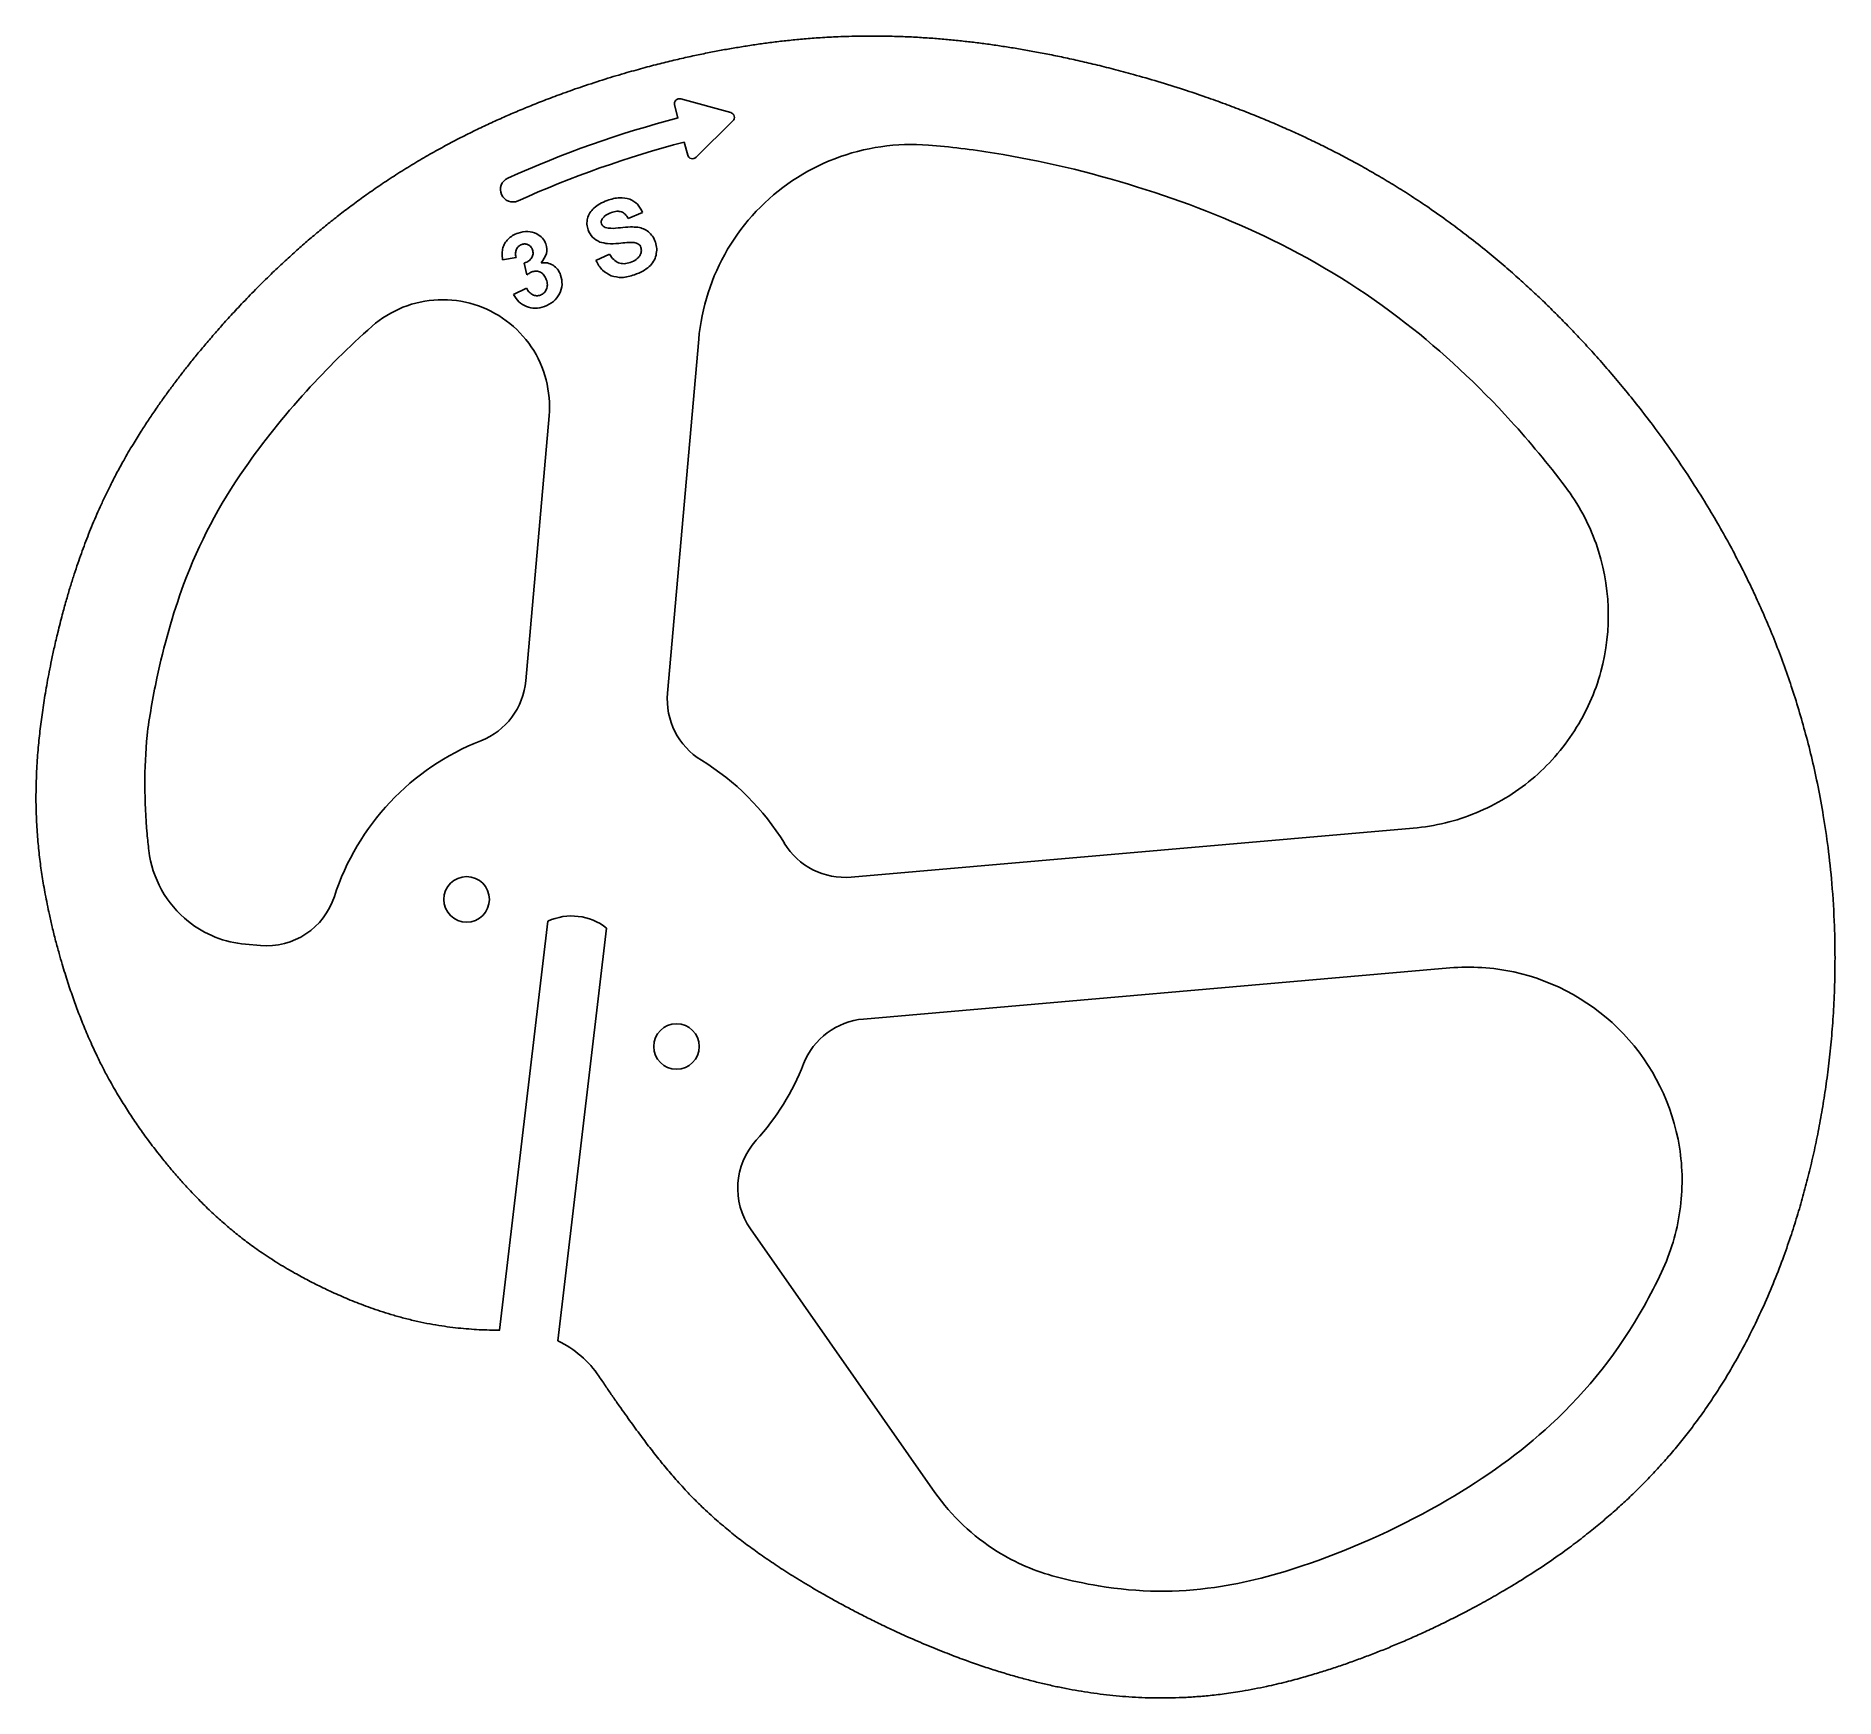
# Model space of a CAD drawing. Extents: x 345 to 597, y 90 to 323.
import ezdxf

# ---------------------------------------------------------------- set-up
doc = ezdxf.new("R2010")
doc.units = 0
doc.header["$LTSCALE"] = 12.7
doc.layers.add('VISIBLE', color=7, linetype='CONTINUOUS')

msp = doc.modelspace()

# ---------------------------------------------------------------- linework, layer by layer
at = {"layer": 'VISIBLE'}
for p, q in [((434.35, 313.57), (434.83, 311.74)), ((442.23, 312.5), (435.22, 314.42)), ((437.37, 306.21), (442.54, 311.32)), ((435.72, 308.36), (436.2, 306.53)), ((427.84, 297.64), (429.86, 298.46)), ((410.19, 291.83), (412.08, 292.15)), ((413.23, 291.36), (413.58, 289.7)), ((425.23, 292.61), (423.31, 291.71)), ((413.55, 287.83), (411.75, 286.94)), ((437.74, 280.65), (433.37, 230.95)), ((413.45, 232.7), (416.72, 269.91)), ((459.17, 205.13), (538.1, 212)), ((409.78, 141.5), (416.56, 198.95)), ((417.97, 140.02), (424.8, 197.98)), ((374.09, 195.7), (376.17, 195.51)), ((543.25, 192.37), (460.9, 185.2)), ((445.03, 155.72), (470.92, 118.71))]:
    msp.add_line(p, q, dxfattribs=at)
for centre in [(405.14, 202), (434.62, 181.34)]:
    msp.add_circle(centre, 3.2, dxfattribs=at)
for centre, radius, start, end in [((435.03, 313.74), 0.7, 74.6847, 194.6847), ((473.3, 164.95), 151.75, 104.6847, 114.2718), ((442.05, 311.82), 0.7, 314.6847, 74.6847), ((473.3, 164.95), 148.25, 104.6847, 114.2718), ((436.87, 306.71), 0.7, 194.6847, 314.6847), ((411.64, 301.69), 1.75, 114.2718, 294.2718), ((403.49, 233.58), 10, 291.3635, 354.9757), ((443.33, 230.08), 10, 174.9757, 238.5879), ((419.88, 191.67), 35, 111.3635, 162.1361), ((419.88, 191.67), 35, 31.3635, 58.5879), ((458.3, 215.09), 10, 211.3635, 274.9757), ((377.05, 205.48), 10, 264.9757, 342.1361), ((419.88, 191.67), 8, 52.0273, 114.5241), ((461.77, 175.24), 10, 94.9757, 158.5879), ((419.88, 191.67), 35, 317.8153, 338.5879), ((453.22, 161.45), 10, 137.8153, 214.9757), ((410.11, 235.52), 94.02, 269.3687, 269.8036), ((411.49, 126.71), 14.8, 34.0013, 64.0438)]:
    msp.add_arc(centre, radius, start, end, dxfattribs=at)
for points, knots in [([(409.07, 141.51), (408.59, 141.51), (408.11, 141.53), (407.64, 141.54), (407.15, 141.56), (406.67, 141.58), (406.19, 141.62), (405.69, 141.65), (405.2, 141.69), (404.71, 141.73), (404.2, 141.78), (403.7, 141.83), (403.2, 141.89), (402.67, 141.96), (402.15, 142.03), (401.64, 142.11), (401.09, 142.19), (400.54, 142.28), (400.01, 142.38), (399.43, 142.49), (398.86, 142.61), (398.29, 142.73), (397.71, 142.86), (397.13, 143), (396.55, 143.15), (395.99, 143.29), (395.44, 143.44), (394.9, 143.6), (394.38, 143.75), (393.88, 143.91), (393.37, 144.07), (392.9, 144.22), (392.43, 144.38), (391.97, 144.54), (391.53, 144.69), (391.09, 144.85), (390.65, 145.02), (390.23, 145.17), (389.81, 145.34), (389.4, 145.5), (389, 145.66), (388.61, 145.82), (388.21, 145.99), (387.83, 146.15), (387.45, 146.31), (387.08, 146.48), (386.71, 146.64), (386.35, 146.8), (385.99, 146.97), (385.64, 147.13), (385.29, 147.3), (384.95, 147.46), (384.6, 147.63), (384.27, 147.8), (383.93, 147.97), (383.6, 148.13), (383.27, 148.3), (382.94, 148.47), (382.61, 148.64), (382.29, 148.81), (381.97, 148.99), (381.64, 149.17), (381.31, 149.35), (380.99, 149.53), (380.64, 149.72), (380.29, 149.92), (379.94, 150.13), (379.56, 150.36), (379.17, 150.59), (378.78, 150.83), (378.37, 151.08), (377.96, 151.34), (377.55, 151.61), (377.18, 151.85), (376.81, 152.1), (376.43, 152.35), (376.09, 152.58), (375.75, 152.82), (375.41, 153.06), (375.1, 153.29), (374.78, 153.52), (374.47, 153.76), (374.17, 153.98), (373.88, 154.2), (373.58, 154.43), (373.3, 154.65), (373.03, 154.87), (372.75, 155.09), (372.48, 155.31), (372.22, 155.53), (371.95, 155.75), (371.69, 155.97), (371.43, 156.19), (371.17, 156.42), (370.91, 156.64), (370.64, 156.88), (370.38, 157.11), (370.11, 157.35), (369.85, 157.6), (369.58, 157.84), (369.31, 158.09), (369.04, 158.35), (368.77, 158.61), (368.5, 158.88), (368.22, 159.15), (367.95, 159.42), (367.66, 159.71), (367.37, 160.01), (367.08, 160.3), (366.76, 160.63), (366.45, 160.97), (366.13, 161.3), (365.76, 161.7), (365.39, 162.11), (365.02, 162.53), (364.57, 163.02), (364.14, 163.53), (363.7, 164.04), (363.35, 164.45), (363.01, 164.87), (362.66, 165.29), (362.37, 165.66), (362.07, 166.03), (361.78, 166.4), (361.52, 166.73), (361.26, 167.07), (361, 167.41), (360.76, 167.72), (360.53, 168.04), (360.29, 168.36), (360.07, 168.66), (359.85, 168.96), (359.64, 169.26), (359.43, 169.55), (359.22, 169.84), (359.02, 170.14), (358.81, 170.43), (358.61, 170.73), (358.41, 171.02), (358.21, 171.32), (358.01, 171.62), (357.81, 171.93), (357.61, 172.23), (357.41, 172.54), (357.22, 172.85), (357.02, 173.16), (356.82, 173.48), (356.62, 173.8), (356.42, 174.13), (356.22, 174.46), (356.03, 174.79), (355.82, 175.15), (355.61, 175.5), (355.41, 175.86), (355.19, 176.25), (354.96, 176.65), (354.75, 177.05), (354.48, 177.55), (354.21, 178.06), (353.95, 178.57), (353.67, 179.11), (353.41, 179.66), (353.14, 180.21), (352.93, 180.65), (352.73, 181.09), (352.52, 181.54), (352.35, 181.93), (352.17, 182.32), (352, 182.72), (351.84, 183.09), (351.69, 183.46), (351.53, 183.83), (351.39, 184.18), (351.24, 184.53), (351.1, 184.89), (350.97, 185.23), (350.83, 185.57), (350.7, 185.92), (350.57, 186.26), (350.44, 186.61), (350.31, 186.95), (350.18, 187.31), (350.05, 187.67), (349.92, 188.03), (349.79, 188.4), (349.66, 188.77), (349.53, 189.15), (349.4, 189.54), (349.27, 189.93), (349.14, 190.33), (349.01, 190.74), (348.87, 191.15), (348.74, 191.57), (348.61, 192.02), (348.47, 192.47), (348.34, 192.92), (348.19, 193.41), (348.05, 193.91), (347.91, 194.41), (347.74, 195), (347.58, 195.59), (347.42, 196.19), (347.26, 196.83), (347.09, 197.48), (346.94, 198.13), (346.8, 198.7), (346.67, 199.28), (346.54, 199.86), (346.43, 200.35), (346.33, 200.85), (346.23, 201.35), (346.14, 201.81), (346.05, 202.26), (345.96, 202.71), (345.88, 203.14), (345.81, 203.56), (345.73, 203.99), (345.67, 204.39), (345.6, 204.8), (345.54, 205.2), (345.47, 205.6), (345.42, 206), (345.36, 206.4), (345.3, 206.81), (345.25, 207.22), (345.2, 207.62), (345.15, 208.04), (345.1, 208.45), (345.06, 208.87), (345.01, 209.29), (344.97, 209.71), (344.93, 210.13), (344.9, 210.57), (344.86, 211.01), (344.83, 211.45), (344.8, 211.92), (344.77, 212.38), (344.75, 212.85), (344.72, 213.36), (344.7, 213.87), (344.69, 214.38), (344.67, 214.97), (344.66, 215.56), (344.66, 216.15), (344.66, 216.81), (344.67, 217.47), (344.68, 218.13), (344.7, 218.74), (344.72, 219.35), (344.75, 219.97), (344.78, 220.49), (344.81, 221.02), (344.84, 221.54), (344.88, 222.02), (344.91, 222.49), (344.96, 222.97), (344.99, 223.42), (345.04, 223.87), (345.08, 224.32), (345.12, 224.75), (345.17, 225.18), (345.22, 225.62), (345.27, 226.05), (345.32, 226.49), (345.38, 226.93), (345.44, 227.37), (345.5, 227.81), (345.56, 228.26), (345.62, 228.7), (345.69, 229.15), (345.76, 229.6), (345.83, 230.06), (345.9, 230.52), (345.98, 230.98), (346.06, 231.46), (346.14, 231.94), (346.23, 232.42), (346.32, 232.93), (346.42, 233.44), (346.52, 233.95), (346.62, 234.5), (346.73, 235.05), (346.85, 235.6), (346.97, 236.2), (347.1, 236.81), (347.24, 237.41), (347.4, 238.11), (347.56, 238.81), (347.73, 239.5), (347.93, 240.33), (348.14, 241.16), (348.36, 241.98), (348.53, 242.62), (348.71, 243.27), (348.89, 243.91), (349.06, 244.5), (349.23, 245.09), (349.41, 245.69), (349.57, 246.23), (349.74, 246.77), (349.91, 247.3), (350.08, 247.81), (350.24, 248.31), (350.41, 248.82), (350.57, 249.3), (350.74, 249.77), (350.91, 250.25), (351.07, 250.71), (351.24, 251.17), (351.41, 251.62), (351.58, 252.07), (351.75, 252.52), (351.92, 252.97), (352.1, 253.42), (352.28, 253.88), (352.47, 254.33), (352.66, 254.8), (352.86, 255.26), (353.05, 255.72), (353.26, 256.2), (353.47, 256.67), (353.68, 257.15), (353.91, 257.64), (354.13, 258.13), (354.36, 258.61), (354.61, 259.12), (354.86, 259.63), (355.11, 260.14), (355.4, 260.71), (355.69, 261.28), (355.99, 261.84), (356.31, 262.45), (356.64, 263.05), (356.98, 263.65), (357.4, 264.41), (357.84, 265.16), (358.29, 265.9), (358.66, 266.52), (359.04, 267.13), (359.43, 267.74), (359.76, 268.26), (360.09, 268.78), (360.44, 269.29), (360.77, 269.8), (361.12, 270.31), (361.47, 270.82), (361.79, 271.28), (362.11, 271.74), (362.44, 272.2), (362.76, 272.65), (363.08, 273.1), (363.42, 273.55), (363.74, 273.99), (364.07, 274.44), (364.41, 274.88), (364.74, 275.31), (365.07, 275.75), (365.41, 276.18), (365.76, 276.63), (366.11, 277.08), (366.47, 277.52), (366.84, 277.98), (367.22, 278.45), (367.6, 278.91), (368.01, 279.4), (368.43, 279.9), (368.85, 280.39), (369.29, 280.91), (369.74, 281.43), (370.19, 281.95), (370.68, 282.5), (371.16, 283.05), (371.66, 283.59), (372.2, 284.18), (372.74, 284.78), (373.3, 285.36), (373.94, 286.04), (374.58, 286.71), (375.24, 287.38), (375.96, 288.12), (376.7, 288.85), (377.45, 289.58), (378.05, 290.16), (378.65, 290.74), (379.26, 291.31), (379.81, 291.81), (380.36, 292.32), (380.91, 292.82), (381.44, 293.29), (381.98, 293.76), (382.51, 294.23), (383.04, 294.69), (383.58, 295.14), (384.12, 295.59), (384.65, 296.04), (385.18, 296.48), (385.72, 296.91), (386.27, 297.35), (386.82, 297.79), (387.38, 298.22), (387.97, 298.68), (388.56, 299.12), (389.15, 299.56), (389.78, 300.03), (390.41, 300.49), (391.05, 300.94), (391.72, 301.42), (392.4, 301.89), (393.08, 302.35), (393.78, 302.82), (394.5, 303.29), (395.22, 303.75), (395.96, 304.23), (396.7, 304.69), (397.45, 305.14), (398.2, 305.6), (398.95, 306.04), (399.71, 306.48), (400.44, 306.9), (401.18, 307.31), (401.93, 307.71), (402.63, 308.1), (403.34, 308.47), (404.06, 308.84), (404.74, 309.19), (405.43, 309.54), (406.12, 309.88), (406.78, 310.2), (407.46, 310.52), (408.13, 310.84), (408.79, 311.15), (409.46, 311.45), (410.13, 311.75), (410.79, 312.04), (411.46, 312.33), (412.13, 312.62), (412.8, 312.9), (413.48, 313.18), (414.16, 313.46), (414.88, 313.75), (415.6, 314.03), (416.33, 314.31), (417.13, 314.62), (417.92, 314.91), (418.72, 315.2), (419.62, 315.53), (420.52, 315.85), (421.43, 316.15), (422.48, 316.51), (423.54, 316.85), (424.6, 317.19), (425.61, 317.5), (426.63, 317.81), (427.65, 318.1), (428.51, 318.35), (429.37, 318.59), (430.23, 318.82), (431.01, 319.03), (431.79, 319.23), (432.58, 319.43), (433.31, 319.61), (434.05, 319.79), (434.79, 319.96), (435.5, 320.13), (436.21, 320.29), (436.92, 320.44), (437.6, 320.59), (438.28, 320.73), (438.96, 320.87), (439.61, 321), (440.26, 321.12), (440.91, 321.24), (441.54, 321.36), (442.18, 321.47), (442.81, 321.58), (443.42, 321.68), (444.04, 321.78), (444.66, 321.88), (445.29, 321.98), (445.92, 322.07), (446.54, 322.16), (447.19, 322.25), (447.83, 322.33), (448.48, 322.41), (449.14, 322.49), (449.81, 322.57), (450.47, 322.63), (451.17, 322.71), (451.87, 322.77), (452.57, 322.83), (453.32, 322.9), (454.07, 322.96), (454.82, 323.01), (455.65, 323.06), (456.48, 323.11), (457.32, 323.14), (458.33, 323.19), (459.35, 323.22), (460.37, 323.23), (461.46, 323.25), (462.55, 323.25), (463.65, 323.23), (464.49, 323.22), (465.33, 323.2), (466.17, 323.17), (466.94, 323.14), (467.7, 323.11), (468.47, 323.06), (469.19, 323.02), (469.91, 322.97), (470.64, 322.92), (471.32, 322.87), (472, 322.81), (472.69, 322.75), (473.34, 322.69), (474, 322.62), (474.66, 322.55), (475.3, 322.48), (475.94, 322.41), (476.59, 322.33), (477.23, 322.25), (477.87, 322.16), (478.52, 322.08), (479.17, 321.99), (479.81, 321.89), (480.46, 321.79), (481.11, 321.7), (481.76, 321.59), (482.42, 321.48), (483.08, 321.37), (483.75, 321.26), (484.42, 321.14), (485.11, 321.01), (485.8, 320.88), (486.5, 320.75), (487.23, 320.6), (487.96, 320.46), (488.69, 320.3), (489.45, 320.14), (490.22, 319.98), (490.99, 319.8), (491.8, 319.62), (492.61, 319.43), (493.42, 319.24), (494.27, 319.03), (495.13, 318.82), (495.99, 318.6), (496.93, 318.35), (497.86, 318.1), (498.8, 317.84), (499.94, 317.53), (501.09, 317.2), (502.23, 316.85), (503.44, 316.49), (504.64, 316.12), (505.85, 315.72), (506.89, 315.39), (507.93, 315.04), (508.96, 314.68), (509.86, 314.36), (510.76, 314.04), (511.66, 313.71), (512.48, 313.41), (513.29, 313.1), (514.1, 312.78), (514.86, 312.49), (515.62, 312.19), (516.37, 311.88), (517.09, 311.59), (517.8, 311.29), (518.51, 310.99), (519.22, 310.69), (519.91, 310.38), (520.61, 310.07), (521.29, 309.77), (521.98, 309.46), (522.66, 309.14), (523.33, 308.82), (524, 308.5), (524.67, 308.18), (525.35, 307.85), (526.02, 307.51), (526.69, 307.17), (527.38, 306.82), (528.07, 306.46), (528.75, 306.1), (529.46, 305.72), (530.17, 305.34), (530.87, 304.95), (531.6, 304.54), (532.32, 304.13), (533.04, 303.71), (533.79, 303.27), (534.53, 302.83), (535.26, 302.38), (536.03, 301.91), (536.8, 301.43), (537.55, 300.94), (538.37, 300.41), (539.18, 299.87), (539.99, 299.33), (540.91, 298.7), (541.82, 298.06), (542.73, 297.4), (543.8, 296.63), (544.87, 295.83), (545.92, 295.02), (546.77, 294.36), (547.62, 293.68), (548.46, 293), (549.22, 292.37), (549.98, 291.74), (550.73, 291.1), (551.42, 290.51), (552.1, 289.91), (552.78, 289.3), (553.42, 288.74), (554.05, 288.16), (554.68, 287.58), (555.29, 287.01), (555.9, 286.43), (556.51, 285.85), (557.11, 285.27), (557.7, 284.68), (558.29, 284.09), (558.88, 283.51), (559.46, 282.91), (560.04, 282.31), (560.64, 281.7), (561.23, 281.07), (561.81, 280.45), (562.42, 279.79), (563.02, 279.13), (563.62, 278.47), (564.26, 277.75), (564.89, 277.03), (565.52, 276.3), (566.17, 275.55), (566.81, 274.79), (567.44, 274.03), (568.11, 273.22), (568.77, 272.41), (569.42, 271.59), (570.12, 270.7), (570.81, 269.81), (571.49, 268.91), (572.25, 267.89), (573, 266.87), (573.74, 265.84), (574.62, 264.6), (575.49, 263.34), (576.34, 262.07), (577.17, 260.82), (577.97, 259.56), (578.76, 258.29), (579.4, 257.26), (580.02, 256.22), (580.63, 255.17), (581.19, 254.22), (581.73, 253.27), (582.26, 252.3), (582.76, 251.38), (583.26, 250.45), (583.74, 249.52), (584.21, 248.62), (584.67, 247.71), (585.11, 246.8), (585.56, 245.88), (586, 244.95), (586.42, 244.02), (586.86, 243.06), (587.28, 242.1), (587.7, 241.14), (588.12, 240.15), (588.53, 239.16), (588.92, 238.16), (589.33, 237.14), (589.72, 236.11), (590.09, 235.09), (590.47, 234.04), (590.84, 232.98), (591.19, 231.92), (591.56, 230.83), (591.9, 229.74), (592.24, 228.64), (592.58, 227.5), (592.9, 226.35), (593.21, 225.21), (593.53, 224.01), (593.84, 222.81), (594.12, 221.61), (594.42, 220.35), (594.69, 219.09), (594.95, 217.82), (595.22, 216.47), (595.47, 215.12), (595.69, 213.76), (595.94, 212.28), (596.16, 210.8), (596.35, 209.31), (596.56, 207.62), (596.74, 205.93), (596.89, 204.23), (597.06, 202.23), (597.18, 200.23), (597.25, 198.22), (597.3, 196.74), (597.33, 195.25), (597.33, 193.77), (597.33, 192.31), (597.31, 190.85), (597.26, 189.38), (597.21, 188.12), (597.15, 186.85), (597.07, 185.58), (596.99, 184.38), (596.9, 183.19), (596.78, 181.99), (596.68, 180.85), (596.56, 179.71), (596.42, 178.57), (596.29, 177.48), (596.14, 176.38), (595.98, 175.29), (595.82, 174.23), (595.66, 173.18), (595.47, 172.12), (595.29, 171.09), (595.1, 170.07), (594.9, 169.04), (594.7, 168.04), (594.49, 167.04), (594.26, 166.04), (594.04, 165.06), (593.81, 164.09), (593.57, 163.12), (593.33, 162.18), (593.08, 161.24), (592.82, 160.3), (592.56, 159.37), (592.29, 158.44), (592.01, 157.51), (591.71, 156.54), (591.4, 155.56), (591.08, 154.6), (590.73, 153.56), (590.37, 152.52), (589.99, 151.49), (589.56, 150.32), (589.1, 149.16), (588.63, 148.01), (588.15, 146.83), (587.64, 145.66), (587.12, 144.5), (586.62, 143.41), (586.1, 142.32), (585.56, 141.25), (585.09, 140.31), (584.61, 139.39), (584.11, 138.48), (583.64, 137.63), (583.17, 136.79), (582.68, 135.96), (582.22, 135.17), (581.74, 134.4), (581.26, 133.63), (580.79, 132.89), (580.32, 132.17), (579.83, 131.45), (579.36, 130.75), (578.88, 130.06), (578.39, 129.38), (577.91, 128.72), (577.42, 128.06), (576.92, 127.41), (576.43, 126.78), (575.93, 126.15), (575.43, 125.53), (574.93, 124.93), (574.43, 124.33), (573.92, 123.75), (573.43, 123.18), (572.92, 122.61), (572.41, 122.05), (571.91, 121.51), (571.41, 120.97), (570.89, 120.44), (570.38, 119.91), (569.86, 119.39), (569.33, 118.87), (568.79, 118.34), (568.24, 117.82), (567.69, 117.31), (567.12, 116.79), (566.55, 116.27), (565.97, 115.77), (565.38, 115.24), (564.77, 114.73), (564.16, 114.22), (563.52, 113.68), (562.86, 113.16), (562.2, 112.64), (561.48, 112.08), (560.76, 111.52), (560.03, 110.98), (559.19, 110.37), (558.34, 109.76), (557.49, 109.17), (556.22, 108.29), (554.93, 107.45), (553.62, 106.63), (552.71, 106.06), (551.8, 105.5), (550.87, 104.96), (550.08, 104.49), (549.28, 104.03), (548.48, 103.58), (547.69, 103.14), (546.9, 102.71), (546.1, 102.29), (545.38, 101.91), (544.65, 101.53), (543.92, 101.16), (543.22, 100.81), (542.52, 100.46), (541.81, 100.12), (541.13, 99.79), (540.45, 99.47), (539.77, 99.16), (539.11, 98.85), (538.46, 98.56), (537.8, 98.27), (537.16, 97.99), (536.53, 97.71), (535.89, 97.45), (535.28, 97.19), (534.66, 96.93), (534.05, 96.68), (533.44, 96.44), (532.84, 96.2), (532.23, 95.97), (531.62, 95.73), (531.01, 95.5), (530.41, 95.28), (529.79, 95.05), (529.18, 94.83), (528.56, 94.62), (527.94, 94.4), (527.32, 94.19), (526.7, 93.99), (526.06, 93.78), (525.42, 93.58), (524.78, 93.38), (524.07, 93.17), (523.37, 92.96), (522.66, 92.76), (521.87, 92.54), (521.08, 92.33), (520.29, 92.13), (519.36, 91.89), (518.42, 91.67), (517.48, 91.47), (516.35, 91.23), (515.21, 91.01), (514.07, 90.82), (513.23, 90.67), (512.38, 90.55), (511.53, 90.43), (510.78, 90.33), (510.03, 90.25), (509.29, 90.17), (508.59, 90.11), (507.9, 90.05), (507.2, 90), (506.54, 89.96), (505.87, 89.92), (505.21, 89.9), (504.56, 89.87), (503.92, 89.86), (503.27, 89.85), (502.65, 89.85), (502.02, 89.85), (501.38, 89.86), (500.77, 89.88), (500.15, 89.9), (499.53, 89.93), (498.93, 89.96), (498.32, 90), (497.72, 90.04), (497.12, 90.09), (496.52, 90.14), (495.92, 90.2), (495.32, 90.26), (494.73, 90.33), (494.13, 90.4), (493.55, 90.48), (492.96, 90.56), (492.37, 90.65), (491.79, 90.74), (491.21, 90.84), (490.62, 90.94), (490.05, 91.04), (489.48, 91.15), (488.9, 91.26), (488.32, 91.38), (487.74, 91.5), (487.16, 91.63), (486.58, 91.76), (485.99, 91.9), (485.41, 92.04), (484.81, 92.18), (484.22, 92.34), (483.62, 92.5), (483.01, 92.66), (482.4, 92.83), (481.78, 93.01), (481.14, 93.19), (480.5, 93.39), (479.86, 93.58), (479.18, 93.8), (478.51, 94.01), (477.83, 94.24), (477.11, 94.48), (476.38, 94.73), (475.66, 94.99), (474.87, 95.27), (474.09, 95.56), (473.31, 95.86), (472.41, 96.21), (471.51, 96.56), (470.62, 96.93), (469.66, 97.32), (468.71, 97.72), (467.77, 98.14), (466.95, 98.5), (466.14, 98.86), (465.33, 99.24), (464.64, 99.56), (463.95, 99.89), (463.27, 100.21), (462.64, 100.52), (462.02, 100.82), (461.41, 101.13), (460.83, 101.42), (460.25, 101.72), (459.68, 102.01), (459.14, 102.3), (458.6, 102.59), (458.07, 102.87), (457.55, 103.15), (457.04, 103.43), (456.54, 103.71), (456.05, 103.98), (455.57, 104.25), (455.1, 104.52), (454.64, 104.78), (454.19, 105.04), (453.74, 105.3), (453.31, 105.56), (452.88, 105.81), (452.47, 106.07), (452.06, 106.31), (451.66, 106.56), (451.26, 106.81), (450.87, 107.05), (450.49, 107.29), (450.12, 107.52), (449.75, 107.76), (449.38, 108), (449.02, 108.23), (448.67, 108.47), (448.31, 108.7), (447.97, 108.94), (447.62, 109.17), (447.28, 109.4), (446.94, 109.64), (446.6, 109.87), (446.27, 110.1), (445.95, 110.33), (445.62, 110.57), (445.3, 110.8), (444.99, 111.03), (444.67, 111.26), (444.36, 111.5), (444.05, 111.73), (443.73, 111.97), (443.42, 112.21), (443.11, 112.45), (442.79, 112.7), (442.47, 112.96), (442.16, 113.21), (441.83, 113.48), (441.51, 113.74), (441.2, 114.01), (440.87, 114.28), (440.54, 114.56), (440.22, 114.84), (439.88, 115.14), (439.55, 115.44), (439.23, 115.74), (438.87, 116.06), (438.53, 116.39), (438.19, 116.71), (437.77, 117.11), (437.36, 117.51), (436.97, 117.92), (436.59, 118.3), (436.22, 118.69), (435.86, 119.08), (435.55, 119.41), (435.24, 119.74), (434.94, 120.07), (434.68, 120.37), (434.41, 120.67), (434.15, 120.98), (433.9, 121.27), (433.64, 121.57), (433.39, 121.86), (433.15, 122.15), (432.91, 122.45), (432.66, 122.75), (432.43, 123.04), (432.19, 123.33), (431.95, 123.63), (431.71, 123.93), (431.47, 124.23), (431.23, 124.54), (431, 124.85), (430.76, 125.16), (430.52, 125.47), (430.27, 125.79), (430.03, 126.12), (429.78, 126.45), (429.53, 126.78), (429.28, 127.13), (429.02, 127.47), (428.76, 127.83), (428.5, 128.19), (428.23, 128.56), (427.96, 128.93), (427.69, 129.31), (427.42, 129.69), (427.14, 130.08), (426.86, 130.48), (426.58, 130.88), (426.28, 131.3), (425.99, 131.73), (425.69, 132.16), (425.38, 132.6), (425.08, 133.05), (424.76, 133.51), (424.44, 133.99), (424.11, 134.47), (423.77, 134.97), (423.77, 134.97), (423.76, 134.98), (423.76, 134.99)], [-33.693498, -33.693498, -33.693498, -33.693498, -33.606917, -33.606917, -33.606917, -33.517676, -33.517676, -33.517676, -33.425251, -33.425251, -33.425251, -33.328901, -33.328901, -33.328901, -33.227551, -33.227551, -33.227551, -33.119695, -33.119695, -33.119695, -33.004128, -33.004128, -33.004128, -32.883716, -32.883716, -32.883716, -32.766971, -32.766971, -32.766971, -32.657123, -32.657123, -32.657123, -32.553998, -32.553998, -32.553998, -32.455386, -32.455386, -32.455386, -32.360507, -32.360507, -32.360507, -32.268925, -32.268925, -32.268925, -32.180422, -32.180422, -32.180422, -32.094566, -32.094566, -32.094566, -32.010948, -32.010948, -32.010948, -31.928949, -31.928949, -31.928949, -31.848255, -31.848255, -31.848255, -31.768764, -31.768764, -31.768764, -31.688429, -31.688429, -31.688429, -31.60169, -31.60169, -31.60169, -31.504855, -31.504855, -31.504855, -31.401886, -31.401886, -31.401886, -31.307789, -31.307789, -31.307789, -31.221914, -31.221914, -31.221914, -31.142023, -31.142023, -31.142023, -31.067538, -31.067538, -31.067538, -30.99698, -30.99698, -30.99698, -30.929367, -30.929367, -30.929367, -30.863182, -30.863182, -30.863182, -30.796293, -30.796293, -30.796293, -30.728344, -30.728344, -30.728344, -30.659229, -30.659229, -30.659229, -30.588354, -30.588354, -30.588354, -30.513143, -30.513143, -30.513143, -30.430529, -30.430529, -30.430529, -30.33216, -30.33216, -30.33216, -30.213675, -30.213675, -30.213675, -30.117876, -30.117876, -30.117876, -30.034572, -30.034572, -30.034572, -29.959263, -29.959263, -29.959263, -29.889152, -29.889152, -29.889152, -29.822602, -29.822602, -29.822602, -29.758294, -29.758294, -29.758294, -29.693669, -29.693669, -29.693669, -29.627875, -29.627875, -29.627875, -29.560775, -29.560775, -29.560775, -29.492143, -29.492143, -29.492143, -29.42058, -29.42058, -29.42058, -29.343943, -29.343943, -29.343943, -29.258994, -29.258994, -29.258994, -29.15185, -29.15185, -29.15185, -29.037976, -29.037976, -29.037976, -28.947145, -28.947145, -28.947145, -28.867214, -28.867214, -28.867214, -28.793733, -28.793733, -28.793733, -28.724434, -28.724434, -28.724434, -28.658136, -28.658136, -28.658136, -28.592364, -28.592364, -28.592364, -28.524973, -28.524973, -28.524973, -28.455612, -28.455612, -28.455612, -28.383886, -28.383886, -28.383886, -28.308945, -28.308945, -28.308945, -28.229077, -28.229077, -28.229077, -28.141507, -28.141507, -28.141507, -28.038073, -28.038073, -28.038073, -27.926586, -27.926586, -27.926586, -27.827976, -27.827976, -27.827976, -27.742697, -27.742697, -27.742697, -27.665333, -27.665333, -27.665333, -27.592845, -27.592845, -27.592845, -27.523736, -27.523736, -27.523736, -27.455193, -27.455193, -27.455193, -27.385425, -27.385425, -27.385425, -27.314277, -27.314277, -27.314277, -27.241557, -27.241557, -27.241557, -27.165977, -27.165977, -27.165977, -27.085485, -27.085485, -27.085485, -26.99749, -26.99749, -26.99749, -26.896117, -26.896117, -26.896117, -26.783166, -26.783166, -26.783166, -26.678545, -26.678545, -26.678545, -26.590019, -26.590019, -26.590019, -26.510266, -26.510266, -26.510266, -26.435766, -26.435766, -26.435766, -26.364422, -26.364422, -26.364422, -26.293131, -26.293131, -26.293131, -26.221429, -26.221429, -26.221429, -26.149306, -26.149306, -26.149306, -26.07633, -26.07633, -26.07633, -26.000462, -26.000462, -26.000462, -25.920508, -25.920508, -25.920508, -25.834729, -25.834729, -25.834729, -25.740788, -25.740788, -25.740788, -25.632947, -25.632947, -25.632947, -25.505152, -25.505152, -25.505152, -25.405523, -25.405523, -25.405523, -25.313067, -25.313067, -25.313067, -25.228464, -25.228464, -25.228464, -25.148629, -25.148629, -25.148629, -25.07226, -25.07226, -25.07226, -24.998608, -24.998608, -24.998608, -24.925547, -24.925547, -24.925547, -24.850625, -24.850625, -24.850625, -24.773475, -24.773475, -24.773475, -24.69364, -24.69364, -24.69364, -24.61036, -24.61036, -24.61036, -24.522473, -24.522473, -24.522473, -24.423309, -24.423309, -24.423309, -24.3167, -24.3167, -24.3167, -24.182062, -24.182062, -24.182062, -24.070925, -24.070925, -24.070925, -23.976135, -23.976135, -23.976135, -23.882479, -23.882479, -23.882479, -23.797608, -23.797608, -23.797608, -23.714205, -23.714205, -23.714205, -23.632068, -23.632068, -23.632068, -23.550908, -23.550908, -23.550908, -23.46774, -23.46774, -23.46774, -23.381273, -23.381273, -23.381273, -23.28822, -23.28822, -23.28822, -23.190406, -23.190406, -23.190406, -23.086591, -23.086591, -23.086591, -22.973651, -22.973651, -22.973651, -22.843607, -22.843607, -22.843607, -22.699977, -22.699977, -22.699977, -22.585008, -22.585008, -22.585008, -22.482724, -22.482724, -22.482724, -22.385154, -22.385154, -22.385154, -22.28931, -22.28931, -22.28931, -22.194776, -22.194776, -22.194776, -22.098483, -22.098483, -22.098483, -21.997661, -21.997661, -21.997661, -21.891162, -21.891162, -21.891162, -21.779516, -21.779516, -21.779516, -21.663679, -21.663679, -21.663679, -21.545224, -21.545224, -21.545224, -21.427475, -21.427475, -21.427475, -21.314145, -21.314145, -21.314145, -21.206838, -21.206838, -21.206838, -21.104846, -21.104846, -21.104846, -21.006515, -21.006515, -21.006515, -20.91005, -20.91005, -20.91005, -20.815191, -20.815191, -20.815191, -20.719533, -20.719533, -20.719533, -20.618282, -20.618282, -20.618282, -20.508222, -20.508222, -20.508222, -20.384868, -20.384868, -20.384868, -20.241525, -20.241525, -20.241525, -20.104815, -20.104815, -20.104815, -19.989786, -19.989786, -19.989786, -19.885142, -19.885142, -19.885142, -19.786409, -19.786409, -19.786409, -19.691961, -19.691961, -19.691961, -19.601205, -19.601205, -19.601205, -19.513934, -19.513934, -19.513934, -19.429503, -19.429503, -19.429503, -19.346587, -19.346587, -19.346587, -19.262232, -19.262232, -19.262232, -19.175513, -19.175513, -19.175513, -19.085911, -19.085911, -19.085911, -18.99185, -18.99185, -18.99185, -18.890943, -18.890943, -18.890943, -18.778858, -18.778858, -18.778858, -18.642411, -18.642411, -18.642411, -18.496767, -18.496767, -18.496767, -18.385533, -18.385533, -18.385533, -18.284835, -18.284835, -18.284835, -18.190983, -18.190983, -18.190983, -18.102668, -18.102668, -18.102668, -18.0184, -18.0184, -18.0184, -17.936756, -17.936756, -17.936756, -17.85568, -17.85568, -17.85568, -17.774823, -17.774823, -17.774823, -17.694114, -17.694114, -17.694114, -17.61211, -17.61211, -17.61211, -17.527294, -17.527294, -17.527294, -17.438949, -17.438949, -17.438949, -17.346442, -17.346442, -17.346442, -17.249688, -17.249688, -17.249688, -17.147358, -17.147358, -17.147358, -17.036111, -17.036111, -17.036111, -16.90032, -16.90032, -16.90032, -16.756973, -16.756973, -16.756973, -16.632988, -16.632988, -16.632988, -16.524694, -16.524694, -16.524694, -16.426049, -16.426049, -16.426049, -16.333681, -16.333681, -16.333681, -16.245388, -16.245388, -16.245388, -16.158386, -16.158386, -16.158386, -16.072177, -16.072177, -16.072177, -15.986603, -15.986603, -15.986603, -15.899514, -15.899514, -15.899514, -15.809455, -15.809455, -15.809455, -15.715716, -15.715716, -15.715716, -15.618139, -15.618139, -15.618139, -15.516628, -15.516628, -15.516628, -15.410029, -15.410029, -15.410029, -15.294967, -15.294967, -15.294967, -15.162622, -15.162622, -15.162622, -15.005234, -15.005234, -15.005234, -14.876826, -14.876826, -14.876826, -14.760601, -14.760601, -14.760601, -14.653329, -14.653329, -14.653329, -14.553061, -14.553061, -14.553061, -14.454887, -14.454887, -14.454887, -14.357829, -14.357829, -14.357829, -14.261445, -14.261445, -14.261445, -14.162523, -14.162523, -14.162523, -14.059946, -14.059946, -14.059946, -13.950102, -13.950102, -13.950102, -13.837186, -13.837186, -13.837186, -13.718748, -13.718748, -13.718748, -13.591356, -13.591356, -13.591356, -13.448772, -13.448772, -13.448772, -13.277929, -13.277929, -13.277929, -13.110676, -13.110676, -13.110676, -12.975549, -12.975549, -12.975549, -12.852789, -12.852789, -12.852789, -12.735631, -12.735631, -12.735631, -12.6221, -12.6221, -12.6221, -12.507691, -12.507691, -12.507691, -12.390236, -12.390236, -12.390236, -12.269789, -12.269789, -12.269789, -12.146981, -12.146981, -12.146981, -12.021477, -12.021477, -12.021477, -11.892198, -11.892198, -11.892198, -11.758219, -11.758219, -11.758219, -11.618803, -11.618803, -11.618803, -11.472631, -11.472631, -11.472631, -11.317065, -11.317065, -11.317065, -11.14753, -11.14753, -11.14753, -10.955007, -10.955007, -10.955007, -10.727859, -10.727859, -10.727859, -10.560137, -10.560137, -10.560137, -10.395135, -10.395135, -10.395135, -10.251841, -10.251841, -10.251841, -10.116788, -10.116788, -10.116788, -9.987878, -9.987878, -9.987878, -9.863937, -9.863937, -9.863937, -9.743871, -9.743871, -9.743871, -9.626636, -9.626636, -9.626636, -9.511877, -9.511877, -9.511877, -9.400064, -9.400064, -9.400064, -9.291075, -9.291075, -9.291075, -9.182635, -9.182635, -9.182635, -9.068437, -9.068437, -9.068437, -8.945547, -8.945547, -8.945547, -8.805587, -8.805587, -8.805587, -8.662679, -8.662679, -8.662679, -8.527324, -8.527324, -8.527324, -8.409865, -8.409865, -8.409865, -8.301009, -8.301009, -8.301009, -8.198325, -8.198325, -8.198325, -8.100143, -8.100143, -8.100143, -8.005031, -8.005031, -8.005031, -7.912359, -7.912359, -7.912359, -7.821858, -7.821858, -7.821858, -7.733958, -7.733958, -7.733958, -7.64846, -7.64846, -7.64846, -7.56498, -7.56498, -7.56498, -7.481503, -7.481503, -7.481503, -7.396496, -7.396496, -7.396496, -7.309771, -7.309771, -7.309771, -7.220492, -7.220492, -7.220492, -7.126065, -7.126065, -7.126065, -7.023864, -7.023864, -7.023864, -6.907253, -6.907253, -6.907253, -6.734243, -6.734243, -6.734243, -6.614001, -6.614001, -6.614001, -6.510657, -6.510657, -6.510657, -6.408928, -6.408928, -6.408928, -6.31632, -6.31632, -6.31632, -6.22755, -6.22755, -6.22755, -6.141824, -6.141824, -6.141824, -6.059404, -6.059404, -6.059404, -5.980017, -5.980017, -5.980017, -5.90309, -5.90309, -5.90309, -5.827735, -5.827735, -5.827735, -5.751899, -5.751899, -5.751899, -5.675396, -5.675396, -5.675396, -5.59819, -5.59819, -5.59819, -5.518932, -5.518932, -5.518932, -5.431294, -5.431294, -5.431294, -5.333853, -5.333853, -5.333853, -5.218301, -5.218301, -5.218301, -5.079201, -5.079201, -5.079201, -4.976067, -4.976067, -4.976067, -4.885768, -4.885768, -4.885768, -4.802296, -4.802296, -4.802296, -4.723134, -4.723134, -4.723134, -4.646804, -4.646804, -4.646804, -4.572731, -4.572731, -4.572731, -4.500583, -4.500583, -4.500583, -4.430261, -4.430261, -4.430261, -4.361038, -4.361038, -4.361038, -4.292897, -4.292897, -4.292897, -4.22582, -4.22582, -4.22582, -4.159792, -4.159792, -4.159792, -4.094795, -4.094795, -4.094795, -4.029663, -4.029663, -4.029663, -3.963892, -3.963892, -3.963892, -3.897202, -3.897202, -3.897202, -3.828389, -3.828389, -3.828389, -3.756526, -3.756526, -3.756526, -3.680603, -3.680603, -3.680603, -3.598969, -3.598969, -3.598969, -3.509795, -3.509795, -3.509795, -3.406716, -3.406716, -3.406716, -3.295621, -3.295621, -3.295621, -3.198449, -3.198449, -3.198449, -3.114436, -3.114436, -3.114436, -3.037011, -3.037011, -3.037011, -2.963375, -2.963375, -2.963375, -2.892517, -2.892517, -2.892517, -2.823902, -2.823902, -2.823902, -2.757232, -2.757232, -2.757232, -2.692717, -2.692717, -2.692717, -2.630085, -2.630085, -2.630085, -2.569047, -2.569047, -2.569047, -2.509382, -2.509382, -2.509382, -2.450384, -2.450384, -2.450384, -2.391257, -2.391257, -2.391257, -2.331988, -2.331988, -2.331988, -2.272573, -2.272573, -2.272573, -2.213004, -2.213004, -2.213004, -2.152377, -2.152377, -2.152377, -2.089782, -2.089782, -2.089782, -2.023278, -2.023278, -2.023278, -1.953277, -1.953277, -1.953277, -1.879248, -1.879248, -1.879248, -1.800417, -1.800417, -1.800417, -1.714175, -1.714175, -1.714175, -1.608605, -1.608605, -1.608605, -1.508067, -1.508067, -1.508067, -1.423009, -1.423009, -1.423009, -1.347242, -1.347242, -1.347242, -1.274264, -1.274264, -1.274264, -1.203009, -1.203009, -1.203009, -1.133257, -1.133257, -1.133257, -1.062428, -1.062428, -1.062428, -0.992091, -0.992091, -0.992091, -0.920045, -0.920045, -0.920045, -0.84601, -0.84601, -0.84601, -0.769926, -0.769926, -0.769926, -0.692338, -0.692338, -0.692338, -0.613139, -0.613139, -0.613139, -0.530968, -0.530968, -0.530968, -0.446009, -0.446009, -0.446009, -0.357268, -0.357268, -0.357268, -0.355798, -0.355798, -0.355798, -0.355798]), ([(470.01, 307.92), (465.56, 308.28), (461.03, 307.62), (456.86, 306.02), (452.69, 304.42), (448.89, 301.87), (445.82, 298.63), (442.76, 295.39), (440.43, 291.45), (439.06, 287.2), (438.38, 285.07), (437.93, 282.87), (437.74, 280.65)], [-4.702738, -4.702738, -4.702738, -4.702738, -3.359098, -3.359098, -3.359098, -2.015459, -2.015459, -2.015459, -0.67182, -0.67182, -0.67182, 0, 0, 0, 0]), ([(559.44, 259.97), (557.02, 263.17), (554.47, 266.25), (551.82, 269.16), (547.14, 274.29), (542.21, 278.9), (537.02, 282.94), (531.22, 287.45), (525.05, 291.3), (518.22, 294.63), (512.33, 297.51), (505.92, 300.01), (499.37, 302.04), (492.58, 304.16), (485.7, 305.77), (479.27, 306.8), (476.07, 307.31), (473, 307.69), (470.01, 307.92)], [0, 0, 0, 0, 0.110353, 0.110353, 0.110353, 0.304834, 0.304834, 0.304834, 0.521697, 0.521697, 0.521697, 0.709011, 0.709011, 0.709011, 0.903463, 0.903463, 0.903463, 1, 1, 1, 1]), ([(423.02, 299.09), (422.81, 298.87), (422.6, 298.66), (422.45, 298.4), (422.31, 298.16), (422.21, 297.89), (422.12, 297.62)], [-0.1857749, -0.1857749, -0.1857749, -0.1857749, -0.090155, -0.090155, -0.090155, 0, 0, 0, 0]), ([(424.89, 300.15), (424.53, 300.01), (424.17, 299.87), (423.84, 299.68), (423.55, 299.51), (423.29, 299.3), (423.02, 299.09)], [-0.2369136, -0.2369136, -0.2369136, -0.2369136, -0.1104781, -0.1104781, -0.1104781, 0, 0, 0, 0]), ([(424.2, 297.59), (424.36, 297.77), (424.52, 297.94), (424.71, 298.08), (424.93, 298.24), (425.2, 298.35), (425.47, 298.45)], [-0.1586553, -0.1586553, -0.1586553, -0.1586553, -0.0868735, -0.0868735, -0.0868735, 0, 0, 0, 0]), ([(428.06, 300.33), (427.58, 300.43), (427.11, 300.54), (426.64, 300.53), (426.05, 300.52), (425.47, 300.34), (424.89, 300.15)], [-0.3323438, -0.3323438, -0.3323438, -0.3323438, -0.1842559, -0.1842559, -0.1842559, 0, 0, 0, 0]), ([(425.47, 298.45), (425.73, 298.54), (425.99, 298.62), (426.25, 298.63), (426.46, 298.64), (426.67, 298.6), (426.88, 298.57)], [-0.1635164, -0.1635164, -0.1635164, -0.1635164, -0.0719525, -0.0719525, -0.0719525, 0, 0, 0, 0]), ([(426.88, 298.57), (427.07, 298.47), (427.25, 298.37), (427.4, 298.24), (427.58, 298.08), (427.71, 297.86), (427.84, 297.64)], [-0.1397451, -0.1397451, -0.1397451, -0.1397451, -0.076793, -0.076793, -0.076793, 0, 0, 0, 0]), ([(429.86, 298.46), (429.65, 298.88), (429.25, 299.7), (428.45, 300.12), (428.06, 300.33)], [0, 0, 0, 0, 0.512813, 1, 1, 1, 1]), ([(414.99, 295.47), (414.57, 295.63), (414.16, 295.78), (413.74, 295.8), (413.29, 295.83), (412.83, 295.7), (412.37, 295.57)], [-0.2755268, -0.2755268, -0.2755268, -0.2755268, -0.1428197, -0.1428197, -0.1428197, 0, 0, 0, 0]), ([(422.12, 297.62), (422.08, 297.35), (422.03, 297.08), (422.04, 296.81), (422.05, 296.54), (422.13, 296.28), (422.2, 296.02)], [-0.1673884, -0.1673884, -0.1673884, -0.1673884, -0.0828445, -0.0828445, -0.0828445, 0, 0, 0, 0]), ([(422.2, 296.02), (422.37, 295.65), (422.55, 295.27), (422.82, 294.99), (423.1, 294.7), (423.47, 294.51), (423.85, 294.31)], [-0.2507111, -0.2507111, -0.2507111, -0.2507111, -0.1268247, -0.1268247, -0.1268247, 0, 0, 0, 0]), ([(424.1, 296.85), (424.07, 296.98), (424.04, 297.11), (424.06, 297.23), (424.07, 297.36), (424.14, 297.47), (424.2, 297.59)], [-0.07828324, -0.07828324, -0.07828324, -0.07828324, -0.03934479, -0.03934479, -0.03934479, 0, 0, 0, 0]), ([(424.62, 296.34), (424.5, 296.4), (424.38, 296.45), (424.3, 296.54), (424.21, 296.63), (424.16, 296.74), (424.1, 296.85)], [-0.08071489, -0.08071489, -0.08071489, -0.08071489, -0.03919007, -0.03919007, -0.03919007, 0, 0, 0, 0]), ([(426.74, 296.33), (426.29, 296.27), (425.85, 296.22), (425.4, 296.24), (425.14, 296.26), (424.88, 296.3), (424.62, 296.34)], [-0.2314414, -0.2314414, -0.2314414, -0.2314414, -0.085571, -0.085571, -0.085571, 0, 0, 0, 0]), ([(429.2, 296.38), (428.86, 296.41), (428.51, 296.43), (428.16, 296.43), (427.69, 296.43), (427.21, 296.38), (426.74, 296.33)], [-0.252106, -0.252106, -0.252106, -0.252106, -0.1457914, -0.1457914, -0.1457914, 0, 0, 0, 0]), ([(430.69, 295.75), (430.46, 295.9), (430.24, 296.06), (430, 296.16), (429.75, 296.27), (429.48, 296.32), (429.2, 296.38)], [-0.1645916, -0.1645916, -0.1645916, -0.1645916, -0.0834049, -0.0834049, -0.0834049, 0, 0, 0, 0]), ([(431.66, 294.28), (431.54, 294.57), (431.42, 294.87), (431.25, 295.13), (431.09, 295.35), (430.89, 295.55), (430.69, 295.75)], [-0.1952984, -0.1952984, -0.1952984, -0.1952984, -0.0918913, -0.0918913, -0.0918913, 0, 0, 0, 0]), ([(410.23, 293.49), (410.18, 293.24), (410.14, 292.99), (410.13, 292.73), (410.11, 292.43), (410.15, 292.13), (410.19, 291.83)], [-0.1697261, -0.1697261, -0.1697261, -0.1697261, -0.0922676, -0.0922676, -0.0922676, 0, 0, 0, 0]), ([(410.97, 294.73), (410.8, 294.54), (410.63, 294.35), (410.51, 294.14), (410.39, 293.94), (410.31, 293.72), (410.23, 293.49)], [-0.1543171, -0.1543171, -0.1543171, -0.1543171, -0.0749228, -0.0749228, -0.0749228, 0, 0, 0, 0]), ([(412.37, 295.57), (412.11, 295.47), (411.84, 295.36), (411.6, 295.21), (411.38, 295.08), (411.18, 294.9), (410.97, 294.73)], [-0.174164, -0.174164, -0.174164, -0.174164, -0.0844357, -0.0844357, -0.0844357, 0, 0, 0, 0]), ([(412.08, 292.15), (412.04, 292.37), (412, 292.58), (412.02, 292.79), (412.04, 292.97), (412.09, 293.14), (412.15, 293.31)], [-0.1321746, -0.1321746, -0.1321746, -0.1321746, -0.0606863, -0.0606863, -0.0606863, 0, 0, 0, 0]), ([(412.15, 293.31), (412.24, 293.46), (412.33, 293.6), (412.45, 293.71), (412.57, 293.82), (412.73, 293.89), (412.88, 293.96)], [-0.1017138, -0.1017138, -0.1017138, -0.1017138, -0.0509719, -0.0509719, -0.0509719, 0, 0, 0, 0]), ([(412.88, 293.96), (413.04, 294), (413.2, 294.05), (413.36, 294.04), (413.51, 294.04), (413.65, 293.99), (413.8, 293.94)], [-0.1023684, -0.1023684, -0.1023684, -0.1023684, -0.0488948, -0.0488948, -0.0488948, 0, 0, 0, 0]), ([(413.8, 293.94), (413.92, 293.86), (414.05, 293.78), (414.15, 293.67), (414.25, 293.54), (414.32, 293.39), (414.39, 293.23)], [-0.09687311, -0.09687311, -0.09687311, -0.09687311, -0.05078658, -0.05078658, -0.05078658, 0, 0, 0, 0]), ([(414.39, 293.23), (414.44, 293.04), (414.49, 292.85), (414.48, 292.66), (414.46, 292.48), (414.39, 292.3), (414.31, 292.12)], [-0.1224766, -0.1224766, -0.1224766, -0.1224766, -0.0597066, -0.0597066, -0.0597066, 0, 0, 0, 0]), ([(416.29, 294.04), (416.15, 294.34), (416.01, 294.63), (415.8, 294.87), (415.58, 295.11), (415.28, 295.29), (414.99, 295.47)], [-0.20278, -0.20278, -0.20278, -0.20278, -0.104015, -0.104015, -0.104015, 0, 0, 0, 0]), ([(415.59, 291.4), (415.92, 291.82), (416.25, 292.24), (416.35, 292.71), (416.45, 293.13), (416.37, 293.58), (416.29, 294.04)], [-0.2407314, -0.2407314, -0.2407314, -0.2407314, -0.1122148, -0.1122148, -0.1122148, 0, 0, 0, 0]), ([(423.85, 294.31), (424.21, 294.22), (424.58, 294.13), (424.95, 294.09), (425.46, 294.03), (425.99, 294.08), (426.51, 294.13)], [-0.2763635, -0.2763635, -0.2763635, -0.2763635, -0.1605705, -0.1605705, -0.1605705, 0, 0, 0, 0]), ([(426.51, 294.13), (426.89, 294.16), (427.27, 294.2), (427.65, 294.23), (427.87, 294.24), (428.09, 294.25), (428.3, 294.26)], [-0.193212, -0.193212, -0.193212, -0.193212, -0.0699123, -0.0699123, -0.0699123, 0, 0, 0, 0]), ([(428.3, 294.26), (428.48, 294.26), (428.65, 294.26), (428.82, 294.22), (428.95, 294.19), (429.07, 294.14), (429.19, 294.08)], [-0.1036348, -0.1036348, -0.1036348, -0.1036348, -0.0447834, -0.0447834, -0.0447834, 0, 0, 0, 0]), ([(429.19, 294.08), (429.29, 294.02), (429.48, 293.88), (429.57, 293.66), (429.62, 293.55)], [0, 0, 0, 0, 0.487804, 1, 1, 1, 1]), ([(429.62, 293.55), (429.66, 293.36), (429.7, 293.16), (429.68, 292.98), (429.66, 292.78), (429.56, 292.59), (429.46, 292.39)], [-0.1237586, -0.1237586, -0.1237586, -0.1237586, -0.0646144, -0.0646144, -0.0646144, 0, 0, 0, 0]), ([(431.75, 292.48), (431.8, 292.78), (431.85, 293.09), (431.84, 293.39), (431.82, 293.69), (431.74, 293.98), (431.66, 294.28)], [-0.1877051, -0.1877051, -0.1877051, -0.1877051, -0.0930002, -0.0930002, -0.0930002, 0, 0, 0, 0]), ([(414.31, 292.12), (414.19, 291.96), (414.06, 291.8), (413.9, 291.68), (413.71, 291.53), (413.47, 291.44), (413.23, 291.36)], [-0.1392199, -0.1392199, -0.1392199, -0.1392199, -0.0764363, -0.0764363, -0.0764363, 0, 0, 0, 0]), ([(417.28, 291.05), (417.01, 291.18), (416.75, 291.31), (416.48, 291.37), (416.19, 291.43), (415.89, 291.42), (415.59, 291.4)], [-0.1782759, -0.1782759, -0.1782759, -0.1782759, -0.090756, -0.090756, -0.090756, 0, 0, 0, 0]), ([(418.35, 289.67), (418.23, 289.96), (418.11, 290.24), (417.92, 290.48), (417.74, 290.7), (417.51, 290.88), (417.28, 291.05)], [-0.1894305, -0.1894305, -0.1894305, -0.1894305, -0.0921843, -0.0921843, -0.0921843, 0, 0, 0, 0]), ([(423.31, 291.71), (423.58, 291.22), (423.86, 290.73), (424.24, 290.36), (424.59, 290.03), (425.02, 289.8), (425.45, 289.56)], [-0.3436074, -0.3436074, -0.3436074, -0.3436074, -0.1608923, -0.1608923, -0.1608923, 0, 0, 0, 0]), ([(426.48, 291.4), (426.24, 291.53), (426, 291.66), (425.81, 291.84), (425.57, 292.05), (425.4, 292.33), (425.23, 292.61)], [-0.1815791, -0.1815791, -0.1815791, -0.1815791, -0.0991796, -0.0991796, -0.0991796, 0, 0, 0, 0]), ([(428.12, 291.45), (427.83, 291.36), (427.54, 291.27), (427.25, 291.27), (426.99, 291.27), (426.73, 291.33), (426.48, 291.4)], [-0.1866119, -0.1866119, -0.1866119, -0.1866119, -0.0868122, -0.0868122, -0.0868122, 0, 0, 0, 0]), ([(429.46, 292.39), (429.31, 292.2), (429.15, 292.01), (428.95, 291.86), (428.71, 291.68), (428.42, 291.56), (428.12, 291.45)], [-0.1716031, -0.1716031, -0.1716031, -0.1716031, -0.0953872, -0.0953872, -0.0953872, 0, 0, 0, 0]), ([(428.71, 289.72), (429.12, 289.87), (429.52, 290.02), (429.89, 290.24), (430.21, 290.42), (430.5, 290.64), (430.79, 290.86)], [-0.2639191, -0.2639191, -0.2639191, -0.2639191, -0.121194, -0.121194, -0.121194, 0, 0, 0, 0]), ([(430.79, 290.86), (431.01, 291.1), (431.24, 291.33), (431.4, 291.61), (431.56, 291.87), (431.66, 292.18), (431.75, 292.48)], [-0.199005, -0.199005, -0.199005, -0.199005, -0.0978483, -0.0978483, -0.0978483, 0, 0, 0, 0]), ([(413.58, 289.7), (413.72, 289.8), (413.87, 289.9), (414.02, 289.98), (414.15, 290.05), (414.28, 290.1), (414.42, 290.16)], [-0.1066414, -0.1066414, -0.1066414, -0.1066414, -0.0484262, -0.0484262, -0.0484262, 0, 0, 0, 0]), ([(414.42, 290.16), (414.61, 290.21), (414.79, 290.25), (414.98, 290.24), (415.17, 290.22), (415.35, 290.15), (415.53, 290.07)], [-0.1173965, -0.1173965, -0.1173965, -0.1173965, -0.0591443, -0.0591443, -0.0591443, 0, 0, 0, 0]), ([(415.53, 290.07), (415.7, 289.95), (415.87, 289.83), (416, 289.67), (416.15, 289.49), (416.24, 289.27), (416.33, 289.05)], [-0.1359569, -0.1359569, -0.1359569, -0.1359569, -0.072293, -0.072293, -0.072293, 0, 0, 0, 0]), ([(416.33, 289.05), (416.41, 288.81), (416.48, 288.56), (416.48, 288.32), (416.47, 288.11), (416.42, 287.89), (416.36, 287.68)], [-0.1554088, -0.1554088, -0.1554088, -0.1554088, -0.0727558, -0.0727558, -0.0727558, 0, 0, 0, 0]), ([(418.18, 287.06), (418.35, 287.48), (418.52, 287.91), (418.54, 288.35), (418.57, 288.79), (418.46, 289.23), (418.35, 289.67)], [-0.2773773, -0.2773773, -0.2773773, -0.2773773, -0.1381045, -0.1381045, -0.1381045, 0, 0, 0, 0]), ([(425.45, 289.56), (425.95, 289.45), (426.45, 289.33), (426.94, 289.34), (427.53, 289.35), (428.12, 289.53), (428.71, 289.72)], [-0.3416717, -0.3416717, -0.3416717, -0.3416717, -0.1868823, -0.1868823, -0.1868823, 0, 0, 0, 0]), ([(416.72, 269.91), (416.87, 271.6), (416.72, 273.32), (416.3, 274.96), (415.88, 276.61), (415.17, 278.19), (414.23, 279.6), (412.33, 282.41), (409.44, 284.56), (406.2, 285.56), (402.95, 286.56), (399.36, 286.41), (396.2, 285.15), (394.62, 284.52), (393.16, 283.62), (391.88, 282.49)], [-3.578306, -3.578306, -3.578306, -3.578306, -3.067119, -3.067119, -3.067119, -2.555933, -2.555933, -2.555933, -1.53356, -1.53356, -1.53356, -0.511187, -0.511187, -0.511187, 0, 0, 0, 0]), ([(411.75, 286.94), (411.97, 286.56), (412.19, 286.19), (412.49, 285.9), (412.79, 285.63), (413.16, 285.44), (413.53, 285.24)], [-0.2646971, -0.2646971, -0.2646971, -0.2646971, -0.1298636, -0.1298636, -0.1298636, 0, 0, 0, 0]), ([(414.42, 286.91), (414.25, 287.01), (414.08, 287.12), (413.94, 287.26), (413.78, 287.42), (413.66, 287.63), (413.55, 287.83)], [-0.1323508, -0.1323508, -0.1323508, -0.1323508, -0.0711896, -0.0711896, -0.0711896, 0, 0, 0, 0]), ([(415.51, 286.86), (415.32, 286.81), (415.14, 286.77), (414.95, 286.77), (414.77, 286.78), (414.6, 286.84), (414.42, 286.91)], [-0.1150374, -0.1150374, -0.1150374, -0.1150374, -0.0571593, -0.0571593, -0.0571593, 0, 0, 0, 0]), ([(416.36, 287.68), (416.26, 287.49), (416.16, 287.31), (416.02, 287.17), (415.88, 287.04), (415.69, 286.95), (415.51, 286.86)], [-0.1254863, -0.1254863, -0.1254863, -0.1254863, -0.0623643, -0.0623643, -0.0623643, 0, 0, 0, 0]), ([(416.09, 285.26), (416.54, 285.46), (416.98, 285.66), (417.34, 285.96), (417.68, 286.26), (417.93, 286.66), (418.18, 287.06)], [-0.2979167, -0.2979167, -0.2979167, -0.2979167, -0.1460677, -0.1460677, -0.1460677, 0, 0, 0, 0]), ([(413.53, 285.24), (413.94, 285.13), (414.35, 285.02), (414.76, 285.01), (415.2, 285.01), (415.65, 285.13), (416.09, 285.26)], [-0.266282, -0.266282, -0.266282, -0.266282, -0.1380596, -0.1380596, -0.1380596, 0, 0, 0, 0]), ([(391.88, 282.49), (388.62, 279.63), (385.51, 276.54), (382.64, 273.37), (379.41, 269.8), (376.5, 266.16), (374.03, 262.61), (370.32, 257.28), (367.6, 252.16), (365.4, 246.21), (363.87, 242.08), (362.6, 237.54), (361.64, 233.05), (361.05, 230.29), (360.59, 227.59), (360.26, 225.03)], [-4.940581, -4.940581, -4.940581, -4.940581, -4.074116, -4.074116, -4.074116, -3.100095, -3.100095, -3.100095, -1.63534, -1.63534, -1.63534, -0.62125, -0.62125, -0.62125, 0, 0, 0, 0]), ([(538.1, 212), (541.13, 212.27), (544.13, 212.99), (546.94, 214.16), (549.75, 215.32), (552.39, 216.91), (554.73, 218.86), (557.06, 220.81), (559.1, 223.12), (560.74, 225.68), (562.39, 228.24), (563.65, 231.05), (564.45, 233.99), (566.04, 239.86), (565.81, 246.23), (563.77, 251.96), (562.75, 254.83), (561.28, 257.54), (559.44, 259.97)], [-6.4098, -6.4098, -6.4098, -6.4098, -5.494115, -5.494115, -5.494115, -4.578429, -4.578429, -4.578429, -3.662743, -3.662743, -3.662743, -2.747057, -2.747057, -2.747057, -0.915686, -0.915686, -0.915686, 0, 0, 0, 0]), ([(360.26, 225.03), (359.84, 220.34), (359.85, 215.8), (360.27, 211.2), (360.34, 210.42), (360.42, 209.64), (360.51, 208.86)], [0, 0, 0, 0, 0.855317, 0.855317, 0.855317, 1, 1, 1, 1]), ([(360.51, 208.86), (360.74, 206.92), (361.36, 205.04), (362.31, 203.33), (363.25, 201.63), (364.54, 200.12), (366.06, 198.9), (368.35, 197.08), (371.18, 195.95), (374.09, 195.7)], [-2.051347, -2.051347, -2.051347, -2.051347, -1.465248, -1.465248, -1.465248, -0.879149, -0.879149, -0.879149, 0, 0, 0, 0]), ([(572.98, 149.67), (574.26, 152.38), (575.12, 155.28), (575.55, 158.25), (575.97, 161.22), (575.96, 164.25), (575.48, 167.22), (574.53, 173.14), (571.76, 178.76), (567.64, 183.12), (563.52, 187.47), (558.06, 190.54), (552.2, 191.82), (549.27, 192.45), (546.24, 192.63), (543.25, 192.37)], [-6.314676, -6.314676, -6.314676, -6.314676, -5.41258, -5.41258, -5.41258, -4.510483, -4.510483, -4.510483, -2.70629, -2.70629, -2.70629, -0.902097, -0.902097, -0.902097, 0, 0, 0, 0]), ([(487.95, 106.87), (489.98, 106.34), (491.96, 105.92), (493.88, 105.6), (499.66, 104.64), (504.88, 104.63), (510.2, 105.39), (514.49, 106.01), (518.91, 107.15), (523.51, 108.74), (529.95, 110.97), (536.68, 114.04), (542.89, 117.66), (548.23, 120.78), (553.15, 124.31), (557.42, 128.25), (562.67, 133.09), (566.99, 138.61), (570.51, 144.89), (571.38, 146.44), (572.2, 148.03), (572.98, 149.67)], [-13.177673, -13.177673, -13.177673, -13.177673, -12.706843, -12.706843, -12.706843, -11.292251, -11.292251, -11.292251, -10.149268, -10.149268, -10.149268, -8.547674, -8.547674, -8.547674, -7.170553, -7.170553, -7.170553, -5.478553, -5.478553, -5.478553, -5.061874, -5.061874, -5.061874, -5.061874]), ([(470.92, 118.71), (473.23, 115.4), (476.22, 112.57), (479.65, 110.44), (482.21, 108.84), (485.03, 107.63), (487.95, 106.87)], [-2.123355, -2.123355, -2.123355, -2.123355, -0.910009, -0.910009, -0.910009, 0, 0, 0, 0])]:
    msp.add_open_spline(points, degree=3, knots=knots, dxfattribs=at)

doc.saveas('drawing.dxf')
